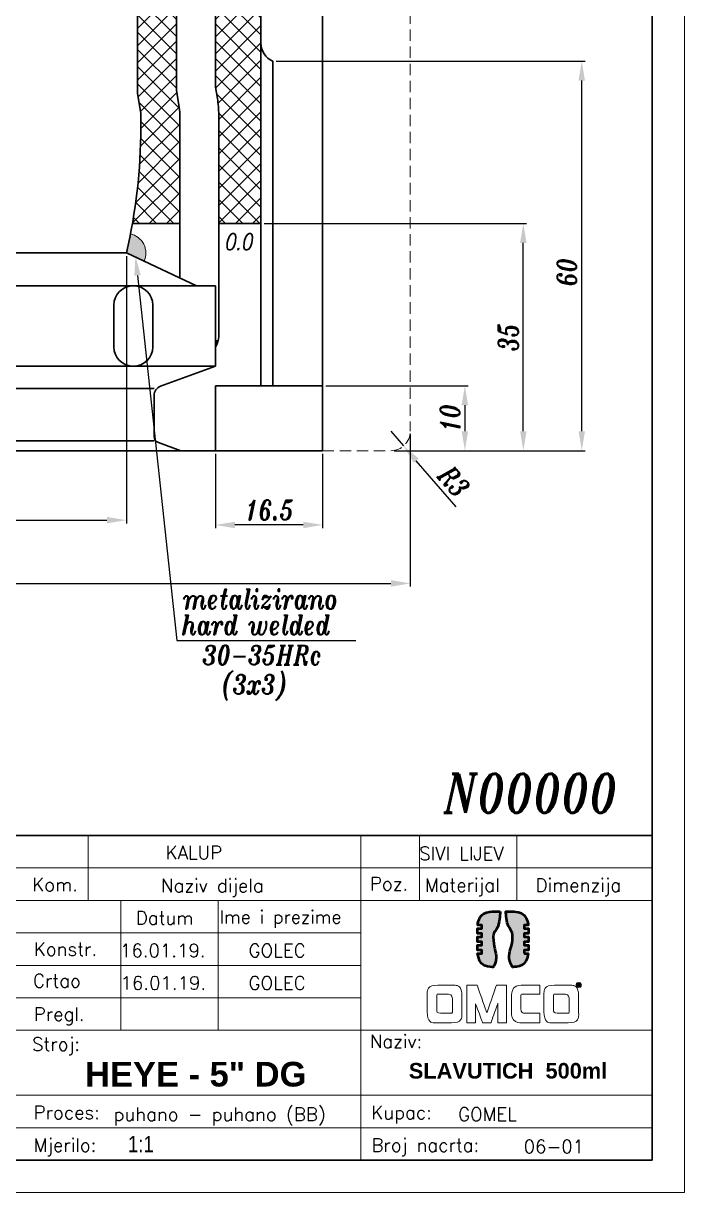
# Model space of a CAD drawing. Extents: x -409 to 838, y -94 to 534.
# Drawn here: x 329.7 to 431.5, y -94.1 to 85.9 of the extents above; entities that cross this region are included whole.
import ezdxf
from ezdxf import colors
from ezdxf.entities.mleader import LeaderData, LeaderLine
from ezdxf.math import Vec2, Vec3

# ---------------------------------------------------------------- set-up
doc = ezdxf.new("R2010")
doc.units = 0
doc.header["$LTSCALE"] = 7
doc.header["$MEASUREMENT"] = 0
doc.linetypes.add('HIDDEN', pattern=[0.375, 0.25, -0.125])
doc.layers.get('0').update_dxf_attribs({"linetype": 'CONTINUOUS', "lineweight": 15})
for name, color, linetype, lineweight in [('2', 2, 'HIDDEN', 15), ('3', 3, 'CONTINUOUS', 30), ('4', 5, 'CONTINUOUS', 50), ('8', 252, 'CONTINUOUS', 15), ('ENGLISH', 252, 'CONTINUOUS', 18)]:
    doc.layers.add(name, color=color, linetype=linetype, lineweight=lineweight)
doc.styles.add('ITALICT', font='ITALICT.shx', dxfattribs={"width": 0.8, "height": 3})
doc.styles.add('ROMANS', font='romans.shx')
doc.styles.get("Standard").update_dxf_attribs({"font": 'isocp.shx', "height": 3})
doc.styles.add('style2', font='')
doc.styles.get('style2').set_extended_font_data('Swis721 Cn BT')
doc.dimstyles.get("Standard").update_dxf_attribs({"dimtxt": 3, "dimasz": 3, "dimexe": 0.5, "dimexo": 0.5, "dimgap": 0.8, "dimtad": 1, "dimdsep": 46, "dimtxsty": 'ITALICT', "dimcen": 0.09, "dimazin": 2, "dimtfac": 1, "dimtmove": 0, "dimatfit": 3, "dimfxl": 1, "dimtolj": 1, "dimtzin": 0, "dimarcsym": 0})
doc.dimstyles.new('Standard$0', dxfattribs={"dimtxt": 3, "dimasz": 3, "dimexe": 0.5, "dimexo": 0.5, "dimgap": 0.8, "dimtad": 1, "dimdsep": 46, "dimtxsty": 'ITALICT', "dimcen": 0.09, "dimazin": 2, "dimtfac": 1, "dimtmove": 0, "dimatfit": 3, "dimfxl": 1, "dimtolj": 1, "dimtzin": 0, "dimarcsym": 0})

# ---------------------------------------------------------------- blocks, each defined once
blk = doc.blocks.new('*D41')
at = {"color": 0, "lineweight": -2}
for p, q in [((368.58, 80.12), (416.16, 80.12)), ((415.66, 23.12), (415.66, 77.12)), ((386.76, 20.12), (416.16, 20.12))]:
    blk.add_line(p, q, dxfattribs=at)
at = {"color": 0}
for points in [[(416.16, 77.12), (415.16, 77.12), (415.66, 80.12)], [(415.16, 23.12), (416.16, 23.12), (415.66, 20.12)]]:
    blk.add_solid(points, dxfattribs=at)
at = {"color": 0, "insert": (413.36, 47.62), "char_height": 3, "attachment_point": 5, "rotation": 90, "style": 'ITALICT'}
blk.add_mtext('\\A1;60', dxfattribs=at)
blk = doc.blocks.new('*D56')
at = {"color": 0, "lineweight": -2}
for p, q in [((237.26, 22.62), (237.26, -0.82)), ((389.26, 22.62), (389.26, -0.82)), ((240.26, -0.32), (386.26, -0.32))]:
    blk.add_line(p, q, dxfattribs=at)
at = {"color": 0}
for points in [[(240.26, 0.18), (240.26, -0.82), (237.26, -0.32)], [(386.26, -0.82), (386.26, 0.18), (389.26, -0.32)]]:
    blk.add_solid(points, dxfattribs=at)
at = {"color": 0, "insert": (313.26, 1.98), "char_height": 3, "attachment_point": 5, "style": 'ITALICT'}
blk.add_mtext('\\A1;%%c152', dxfattribs=at)
blk = doc.blocks.new('*D82')
at = {"color": 0, "lineweight": -2}
for p, q in [((366.76, 55.12), (407.16, 55.12)), ((406.66, 23.12), (406.66, 52.12)), ((386.76, 20.12), (407.16, 20.12))]:
    blk.add_line(p, q, dxfattribs=at)
at = {"color": 0}
for points in [[(407.16, 52.12), (406.16, 52.12), (406.66, 55.12)], [(406.16, 23.12), (407.16, 23.12), (406.66, 20.12)]]:
    blk.add_solid(points, dxfattribs=at)
at = {"color": 0, "insert": (404.36, 37.62), "char_height": 3, "attachment_point": 5, "rotation": 90, "style": 'ITALICT'}
blk.add_mtext('\\A1;35', dxfattribs=at)
blk = doc.blocks.new('*D83')
at = {"color": 0, "lineweight": -2}
for p, q in [((386.26, 23.12), (388.22, 20.85)), ((396.32, 11.46), (390.18, 18.58))]:
    blk.add_line(p, q, dxfattribs=at)
at = {"color": 0}
blk.add_solid([(390.56, 18.9), (389.8, 18.25), (388.22, 20.85)], dxfattribs=at)
at = {"color": 0, "insert": (395.97, 15.39), "char_height": 3, "attachment_point": 5, "rotation": 310.8206, "style": 'ITALICT'}
blk.add_mtext('\\A1;R3', dxfattribs=at)
blk = doc.blocks.new('*D84')
at = {"color": 0, "lineweight": -2}
for p, q in [((359.26, 19.62), (359.26, 8.18)), ((375.76, 19.62), (375.76, 8.18)), ((372.76, 8.68), (362.26, 8.68))]:
    blk.add_line(p, q, dxfattribs=at)
at = {"color": 0}
for points in [[(362.26, 9.18), (362.26, 8.18), (359.26, 8.68)], [(372.76, 8.18), (372.76, 9.18), (375.76, 8.68)]]:
    blk.add_solid(points, dxfattribs=at)
at = {"color": 0, "insert": (367.51, 10.98), "char_height": 3, "attachment_point": 5, "style": 'ITALICT'}
blk.add_mtext('\\A1;16.5', dxfattribs=at)
blk = doc.blocks.new('*D85')
at = {"color": 0, "lineweight": -2}
for p, q in [((376.26, 30.12), (398.16, 30.12)), ((397.66, 27.12), (397.66, 23.12)), ((386.76, 20.12), (398.16, 20.12))]:
    blk.add_line(p, q, dxfattribs=at)
at = {"color": 0}
for points in [[(398.16, 27.12), (397.16, 27.12), (397.66, 30.12)], [(397.16, 23.12), (398.16, 23.12), (397.66, 20.12)]]:
    blk.add_solid(points, dxfattribs=at)
at = {"color": 0, "insert": (395.36, 25.12), "char_height": 3, "attachment_point": 5, "rotation": 90, "style": 'ITALICT'}
blk.add_mtext('\\A1;10', dxfattribs=at)
blk = doc.blocks.new('*D286')
at = {"color": 0, "lineweight": -2}
for p, q in [((280.98, 50.07), (280.98, 8.92)), ((345.54, 50.07), (345.54, 8.92)), ((283.98, 9.42), (342.54, 9.42))]:
    blk.add_line(p, q, dxfattribs=at)
at = {"color": 0}
for points in [[(283.98, 9.92), (283.98, 8.92), (280.98, 9.42)], [(342.54, 8.92), (342.54, 9.92), (345.54, 9.42)]]:
    blk.add_solid(points, dxfattribs=at)
at = {"color": 0, "insert": (313.26, 12.71), "char_height": 3, "attachment_point": 5, "style": 'ITALICT'}
blk.add_mtext('\\A1;%%C64.56{}{\\H0.71x;\\C3;\\S+0.05^  0;}{{}}', dxfattribs=at)

msp = doc.modelspace()

# ---------------------------------------------------------------- hatches: boundary and pattern name
h = msp.add_hatch(color=256)
h.paths.add_polyline_path([(280.3466, 53.5015, 0.48173943), (278.2572, 49.3004), (280.9761, 50.5683, -0.00882379)])
h.paths.add_polyline_path([(345.5361, 50.5683), (348.255, 49.3004, 0.48173943), (346.1656, 53.5015, -0.00882379)])
h.paths.add_polyline_path([(300.4061, 277.4683), (300.4061, 278.6683, 0.41421356), (299.6061, 279.4683), (297.4061, 279.4683, 0.39912318), (300.2508, 276.4723)])
h.paths.add_polyline_path([(329.1061, 279.4683), (326.9061, 279.4683, 0.41421356), (326.1061, 278.6683), (326.1061, 277.4683), (326.2614, 276.4723, 0.39912318)])
at = {"layer": '4'}
h = msp.add_hatch(color=142, dxfattribs=at)
edge = h.paths.add_edge_path()
edge.add_spline(control_points=[(399.6271, -57.3266), (399.6271, -57.3266), (399.6271, -57.3266), (399.6271, -57.3266), (399.6271, -57.3266), (399.8498, -59.2961), (401.5897, -59.3975), (401.8468, -59.3975), (401.8468, -59.3975), (401.8468, -59.3975), (402.0398, -59.3975), (402.0398, -59.3975), (402.0398, -59.3975), (402.9534, -58.0838), (402.0332, -56.1691), (402.0332, -54.8003), (402.0332, -54.8003), (402.0332, -53.7254), (402.9796, -53.4377), (403.0833, -50.8583), (403.0833, -50.8583), (401.9914, -50.8583), (401.9914, -50.8583), (401.9914, -50.8583), (400.1482, -50.8583), (399.728, -52.28), (399.632, -52.9292)], knot_values=[0.8095238, 0.8095238, 0.8095238, 0.8095238, 0.80952381, 0.80952381, 0.80952381, 0.80952381, 0.85714286, 0.85714286, 0.85714286, 0.85714286, 0.9047619, 0.9047619, 0.9047619, 0.9047619, 0.95238095, 0.95238095, 0.95238095, 0.95238095, 1, 1, 1, 1.04761905, 1.04761905, 1.04761905, 1.04761905, 1.0952381, 1.0952381, 1.0952381, 1.0952381], degree=3, periodic=0)
edge.add_spline(control_points=[(399.632, -52.9292), (399.632, -52.9292), (400.257, -52.9292), (400.257, -52.9292)], knot_values=[0.0952381, 0.0952381, 0.0952381, 0.0952381, 0.14285714, 0.14285714, 0.14285714, 0.14285714], degree=3, periodic=0)
edge.add_spline(control_points=[(400.257, -52.9292), (400.257, -52.9292), (400.257, -52.9292), (400.257, -52.9292), (400.257, -52.9292), (400.257, -52.9292), (400.257, -53.4522), (400.257, -53.4522)], knot_values=[0.14285714, 0.14285714, 0.14285714, 0.14285714, 0.14285714, 0.14285714, 0.14285714, 0.14285714, 0.19047619, 0.19047619, 0.19047619, 0.19047619], degree=3, periodic=0)
edge.add_spline(control_points=[(400.257, -53.4522), (400.257, -53.4522), (400.257, -53.4522), (400.257, -53.4522), (400.257, -53.4522), (400.257, -53.4522), (399.6033, -53.4522), (399.6033, -53.4522)], knot_values=[0.19047619, 0.19047619, 0.19047619, 0.19047619, 0.19047619, 0.19047619, 0.19047619, 0.19047619, 0.23809523, 0.23809523, 0.23809523, 0.23809523], degree=3, periodic=0)
edge.add_spline(control_points=[(399.6033, -53.4522), (399.6033, -53.4522), (399.6033, -53.4522), (399.6033, -53.4522), (399.6033, -53.4522), (399.6033, -53.4522), (399.6033, -54.2207), (399.6033, -54.2207)], knot_values=[0.23809523, 0.23809523, 0.23809523, 0.23809523, 0.23809524, 0.23809524, 0.23809524, 0.23809524, 0.28571428, 0.28571428, 0.28571428, 0.28571428], degree=3, periodic=0)
edge.add_spline(control_points=[(399.6033, -54.2207), (399.6033, -54.2207), (399.6033, -54.2207), (399.6033, -54.2207), (399.6033, -54.2207), (399.6033, -54.2207), (400.257, -54.2207), (400.257, -54.2207)], knot_values=[0.28571428, 0.28571428, 0.28571428, 0.28571428, 0.28571429, 0.28571429, 0.28571429, 0.28571429, 0.33333333, 0.33333333, 0.33333333, 0.33333333], degree=3, periodic=0)
edge.add_spline(control_points=[(400.257, -54.2207), (400.257, -54.2207), (400.257, -54.2207), (400.257, -54.2207), (400.257, -54.2207), (400.257, -54.2207), (400.257, -54.7436), (400.257, -54.7436)], knot_values=[0.33333333, 0.33333333, 0.33333333, 0.33333333, 0.33333333, 0.33333333, 0.33333333, 0.33333333, 0.38095238, 0.38095238, 0.38095238, 0.38095238], degree=3, periodic=0)
edge.add_spline(control_points=[(400.257, -54.7436), (400.257, -54.7436), (400.257, -54.7436), (400.257, -54.7436), (400.257, -54.7436), (400.257, -54.7436), (399.6033, -54.7436), (399.6033, -54.7436)], knot_values=[0.38095238, 0.38095238, 0.38095238, 0.38095238, 0.38095238, 0.38095238, 0.38095238, 0.38095238, 0.42857143, 0.42857143, 0.42857143, 0.42857143], degree=3, periodic=0)
edge.add_spline(control_points=[(399.6033, -54.7436), (399.6033, -54.7436), (399.6033, -54.7436), (399.6033, -54.7436), (399.6033, -54.7436), (399.6033, -54.7436), (399.6033, -55.5121), (399.6033, -55.5121)], knot_values=[0.42857143, 0.42857143, 0.42857143, 0.42857143, 0.42857143, 0.42857143, 0.42857143, 0.42857143, 0.47619047, 0.47619047, 0.47619047, 0.47619047], degree=3, periodic=0)
edge.add_spline(control_points=[(399.6033, -55.5121), (399.6033, -55.5121), (399.6033, -55.5121), (399.6033, -55.5121), (399.6033, -55.5121), (399.6033, -55.5121), (400.257, -55.5121), (400.257, -55.5121)], knot_values=[0.47619047, 0.47619047, 0.47619047, 0.47619047, 0.47619048, 0.47619048, 0.47619048, 0.47619048, 0.52380952, 0.52380952, 0.52380952, 0.52380952], degree=3, periodic=0)
edge.add_spline(control_points=[(400.257, -55.5121), (400.257, -55.5121), (400.257, -55.5121), (400.257, -55.5121), (400.257, -55.5121), (400.257, -55.5121), (400.257, -56.0351), (400.257, -56.0351)], knot_values=[0.52380952, 0.52380952, 0.52380952, 0.52380952, 0.53333333, 0.54285714, 0.55238095, 0.56190476, 0.57142857, 0.57142857, 0.57142857, 0.57142857], degree=3, periodic=0)
edge.add_spline(control_points=[(400.257, -56.0351), (400.257, -56.0351), (400.257, -56.0351), (400.257, -56.0351), (400.257, -56.0351), (400.257, -56.0351), (399.6033, -56.0351), (399.6033, -56.0351)], knot_values=[0.57142857, 0.57142857, 0.57142857, 0.57142857, 0.57142857, 0.57142857, 0.57142857, 0.57142857, 0.61904761, 0.61904761, 0.61904761, 0.61904761], degree=3, periodic=0)
edge.add_spline(control_points=[(399.6033, -56.0351), (399.6033, -56.0351), (399.6033, -56.0351), (399.6033, -56.0351), (399.6033, -56.0351), (399.6033, -56.0351), (399.6033, -56.8036), (399.6033, -56.8036)], knot_values=[0.61904761, 0.61904761, 0.61904761, 0.61904761, 0.61904762, 0.61904762, 0.61904762, 0.61904762, 0.66666666, 0.66666666, 0.66666666, 0.66666666], degree=3, periodic=0)
edge.add_spline(control_points=[(399.6033, -56.8036), (399.6033, -56.8036), (399.6033, -56.8036), (399.6033, -56.8036), (399.6033, -56.8036), (399.6033, -56.8036), (400.257, -56.8036), (400.257, -56.8036)], knot_values=[0.66666666, 0.66666666, 0.66666666, 0.66666666, 0.66666667, 0.66666667, 0.66666667, 0.66666667, 0.71428571, 0.71428571, 0.71428571, 0.71428571], degree=3, periodic=0)
edge.add_spline(control_points=[(400.257, -56.8036), (400.257, -56.8036), (400.257, -56.8036), (400.257, -56.8036), (400.257, -56.8036), (400.257, -56.8036), (400.257, -57.3266), (400.257, -57.3266)], knot_values=[0.71428571, 0.71428571, 0.71428571, 0.71428571, 0.71428571, 0.71428571, 0.71428571, 0.71428571, 0.76190476, 0.76190476, 0.76190476, 0.76190476], degree=3, periodic=0)
edge.add_spline(control_points=[(400.257, -57.3266), (400.257, -57.3266), (400.257, -57.3266), (400.257, -57.3266), (400.257, -57.3266), (400.257, -57.3266), (399.6271, -57.3266), (399.6271, -57.3266)], knot_values=[0.76190476, 0.76190476, 0.76190476, 0.76190476, 0.76190476, 0.76190476, 0.76190476, 0.76190476, 0.8095238, 0.8095238, 0.8095238, 0.8095238], degree=3, periodic=0)
h = msp.add_hatch(color=253, dxfattribs=at)
edge = h.paths.add_edge_path()
edge.add_spline(control_points=[(406.7946, -55.5121), (406.7946, -55.5121), (406.7946, -55.5121), (406.7946, -55.5121), (406.7946, -55.5121), (406.7946, -55.5121), (407.4483, -55.5121), (407.4483, -55.5121)], knot_values=[0.23809524, 0.23809524, 0.23809524, 0.23809524, 0.23809524, 0.23809524, 0.23809524, 0.23809524, 0.28571428, 0.28571428, 0.28571428, 0.28571428], degree=3, periodic=0)
edge.add_spline(control_points=[(407.4483, -55.5121), (407.4483, -55.5121), (407.4483, -55.5121), (407.4483, -55.5121), (407.4483, -55.5121), (407.4483, -55.5121), (407.4483, -54.7436), (407.4483, -54.7436)], knot_values=[0.28571428, 0.28571428, 0.28571428, 0.28571428, 0.28571429, 0.28571429, 0.28571429, 0.28571429, 0.33333333, 0.33333333, 0.33333333, 0.33333333], degree=3, periodic=0)
edge.add_spline(control_points=[(407.4483, -54.7436), (407.4483, -54.7436), (407.4483, -54.7436), (407.4483, -54.7436), (407.4483, -54.7436), (407.4483, -54.7436), (406.7946, -54.7436), (406.7946, -54.7436)], knot_values=[0.33333333, 0.33333333, 0.33333333, 0.33333333, 0.33333333, 0.33333333, 0.33333333, 0.33333333, 0.38095237, 0.38095237, 0.38095237, 0.38095237], degree=3, periodic=0)
edge.add_spline(control_points=[(406.7946, -54.7436), (406.7946, -54.7436), (406.7946, -54.7436), (406.7946, -54.7436), (406.7946, -54.7436), (406.7946, -54.7436), (406.7946, -54.2207), (406.7946, -54.2207)], knot_values=[0.38095237, 0.38095237, 0.38095237, 0.38095237, 0.38095238, 0.38095238, 0.38095238, 0.38095238, 0.42857143, 0.42857143, 0.42857143, 0.42857143], degree=3, periodic=0)
edge.add_spline(control_points=[(406.7946, -54.2207), (406.7946, -54.2207), (406.7946, -54.2207), (406.7946, -54.2207), (406.7946, -54.2207), (406.7946, -54.2207), (407.4483, -54.2207), (407.4483, -54.2207)], knot_values=[0.42857143, 0.42857143, 0.42857143, 0.42857143, 0.42857143, 0.42857143, 0.42857143, 0.42857143, 0.47619047, 0.47619047, 0.47619047, 0.47619047], degree=3, periodic=0)
edge.add_spline(control_points=[(407.4483, -54.2207), (407.4483, -54.2207), (407.4483, -54.2207), (407.4483, -54.2207), (407.4483, -54.2207), (407.4483, -54.2207), (407.4483, -53.4522), (407.4483, -53.4522)], knot_values=[0.47619047, 0.47619047, 0.47619047, 0.47619047, 0.47619048, 0.47619048, 0.47619048, 0.47619048, 0.52380952, 0.52380952, 0.52380952, 0.52380952], degree=3, periodic=0)
edge.add_spline(control_points=[(407.4483, -53.4522), (407.4483, -53.4522), (407.4483, -53.4522), (407.4483, -53.4522), (407.4483, -53.4522), (407.4483, -53.4522), (406.7946, -53.4522), (406.7946, -53.4522)], knot_values=[0.52380952, 0.52380952, 0.52380952, 0.52380952, 0.52380952, 0.52380952, 0.52380952, 0.52380952, 0.57142857, 0.57142857, 0.57142857, 0.57142857], degree=3, periodic=0)
edge.add_spline(control_points=[(406.7946, -53.4522), (406.7946, -53.4522), (406.7946, -53.4522), (406.7946, -53.4522), (406.7946, -53.4522), (406.7946, -53.4522), (406.7946, -52.9292), (406.7946, -52.9292)], knot_values=[0.57142857, 0.57142857, 0.57142857, 0.57142857, 0.57142857, 0.57142857, 0.57142857, 0.57142857, 0.61904761, 0.61904761, 0.61904761, 0.61904761], degree=3, periodic=0)
edge.add_spline(control_points=[(406.7946, -52.9292), (406.7946, -52.9292), (406.7946, -52.9292), (406.7946, -52.9292), (406.7946, -52.9292), (406.7946, -52.9292), (407.4226, -52.9292), (407.4226, -52.9292)], knot_values=[0.61904761, 0.61904761, 0.61904761, 0.61904761, 0.61904762, 0.61904762, 0.61904762, 0.61904762, 0.66666666, 0.66666666, 0.66666666, 0.66666666], degree=3, periodic=0)
edge.add_spline(control_points=[(407.4226, -52.9292), (407.4226, -52.9292), (407.4226, -52.9292), (407.4226, -52.9292), (407.4226, -52.9292), (407.1927, -50.9726), (405.4614, -50.8583), (405.2048, -50.8583), (405.2048, -50.8583), (405.2048, -50.8583), (403.968, -50.8583), (403.968, -50.8583)], knot_values=[0.66666666, 0.66666666, 0.66666666, 0.66666666, 0.66666667, 0.66666667, 0.66666667, 0.66666667, 0.71428571, 0.71428571, 0.71428571, 0.71428571, 0.76190476, 0.76190476, 0.76190476, 0.76190476], degree=3, periodic=0)
edge.add_spline(control_points=[(403.968, -50.8583), (403.968, -50.8583), (403.968, -50.8583), (403.968, -50.8583), (403.968, -50.8583), (404.0718, -53.4377), (405.0187, -53.7254), (405.0187, -54.8003), (405.0187, -54.8003), (405.0187, -56.1691), (404.0982, -58.0838), (405.0118, -59.3975), (405.0118, -59.3975), (405.0118, -59.3975), (405.0745, -59.3975), (405.0745, -59.3975), (405.0745, -59.3975), (406.9177, -59.3975), (407.3294, -57.9758), (407.4214, -57.3266)], knot_values=[0.76190476, 0.76190476, 0.76190476, 0.76190476, 0.76190476, 0.76190476, 0.76190476, 0.76190476, 0.80952381, 0.80952381, 0.80952381, 0.80952381, 0.85714286, 0.85714286, 0.85714286, 0.85714286, 0.9047619, 0.9047619, 0.9047619, 0.9047619, 0.95238095, 0.95238095, 0.95238095, 0.95238095], degree=3, periodic=0)
edge.add_spline(control_points=[(407.4214, -57.3266), (407.4214, -57.3266), (406.7946, -57.3266), (406.7946, -57.3266), (406.7946, -57.3266), (406.7946, -56.8036), (406.7946, -56.8036)], knot_values=[0.95238095, 0.95238095, 0.95238095, 0.95238095, 1, 1, 1, 1.04761905, 1.04761905, 1.04761905, 1.04761905], degree=3, periodic=0)
edge.add_spline(control_points=[(406.7946, -56.8036), (406.7946, -56.8036), (406.7946, -56.8036), (406.7946, -56.8036), (406.7946, -56.8036), (406.7946, -56.8036), (407.4483, -56.8036), (407.4483, -56.8036)], knot_values=[0.04761905, 0.04761905, 0.04761905, 0.04761905, 0.04761905, 0.04761905, 0.04761905, 0.04761905, 0.09523809, 0.09523809, 0.09523809, 0.09523809], degree=3, periodic=0)
edge.add_spline(control_points=[(407.4483, -56.8036), (407.4483, -56.8036), (407.4483, -56.8036), (407.4483, -56.8036), (407.4483, -56.8036), (407.4483, -56.8036), (407.4483, -56.0351), (407.4483, -56.0351)], knot_values=[0.09523809, 0.09523809, 0.09523809, 0.09523809, 0.0952381, 0.0952381, 0.0952381, 0.0952381, 0.14285714, 0.14285714, 0.14285714, 0.14285714], degree=3, periodic=0)
edge.add_spline(control_points=[(407.4483, -56.0351), (407.4483, -56.0351), (407.4483, -56.0351), (407.4483, -56.0351), (407.4483, -56.0351), (407.4483, -56.0351), (406.7946, -56.0351), (406.7946, -56.0351)], knot_values=[0.14285714, 0.14285714, 0.14285714, 0.14285714, 0.14285714, 0.14285714, 0.14285714, 0.14285714, 0.19047619, 0.19047619, 0.19047619, 0.19047619], degree=3, periodic=0)
edge.add_spline(control_points=[(406.7946, -56.0351), (406.7946, -56.0351), (406.7946, -56.0351), (406.7946, -56.0351), (406.7946, -56.0351), (406.7946, -56.0351), (406.7946, -55.5121), (406.7946, -55.5121)], knot_values=[0.19047619, 0.19047619, 0.19047619, 0.19047619, 0.19047619, 0.19047619, 0.19047619, 0.19047619, 0.23809524, 0.23809524, 0.23809524, 0.23809524], degree=3, periodic=0)
at = {"layer": '8'}
h = msp.add_hatch(dxfattribs=at)
h.set_pattern_fill('ANSI37', color=256, scale=15, angle=180, style=0)
h.set_pattern_definition([(225, (-1198.9368, 3e-29), (1.3258252, -1.3258252), []), (315, (-1198.9368, 3e-29), (1.3258252, 1.3258252), [])])
h.paths.add_polyline_path([(353.7561, 55.1183), (353.7561, 71.8683, 0.04125533), (353.6339, 73.3459), (353.2561, 75.6162), (353.2561, 183.9203), (353.6339, 186.1906, 0.04125533), (353.7561, 187.6683), (353.7561, 191.6683, 0.21194204), (340.984, 220.4458, -0.2345252), (337.9901, 228.0589), (338.0304, 228.5262, 0.06025769), (337.5276, 243.1672), (335.7653, 254.4683), (329.6928, 254.4683), (331.5993, 242.2427, -0.06025769), (332.0526, 229.0418), (332.0123, 228.5745, 0.2345252), (336.9587, 215.9964, -0.21194204), (347.7561, 191.6683), (347.7561, 187.6683, -0.04125533), (347.7154, 187.1757), (347.2968, 184.6608, 0.04125533), (347.2561, 184.1683), (347.2561, 119.2208), (347.2561, 75.3683, 0.04125533), (347.2968, 74.8757), (347.7154, 72.3608, -0.04125533), (347.7561, 71.8683), (347.7561, 69.8683, -0.04362858), (346.4666, 55.1183)])
h.paths.add_polyline_path([(366.2561, 216.7101), (366.2561, 254.4683), (341.8378, 254.4683), (343.456, 244.0917, -0.06025769), (344.0082, 228.0106), (343.9679, 227.5432, 0.2345252), (345.0093, 224.8952, -0.21194204), (359.7561, 191.6683), (359.7561, 187.6683, -0.04125533), (359.5525, 185.2055), (359.2561, 183.4244), (359.2561, 76.1121), (359.5525, 74.331, -0.04125533), (359.7561, 71.8683), (359.7561, 55.1183), (366.2561, 55.1183), (366.2561, 82.8764), (366.2561, 104.1273)])
h.paths.add_polyline_path([(347.7072, 157.8666), (347.7072, 165.2083), (350.3322, 165.2083), (350.3322, 157.8666)], flags=24)
h.paths.add_polyline_path([(360.4453, 157.8666), (360.4453, 165.2083), (363.0703, 165.2083), (363.0703, 157.8666)], flags=24)
h.paths.add_polyline_path([(348.6034, 147.9071), (348.6034, 158.0143), (352.3534, 158.0143), (352.3534, 147.9071)], flags=24)
h.paths.add_polyline_path([(361.0799, 147.5311), (361.0799, 157.6382), (364.8299, 157.6382), (364.8299, 147.5311)], flags=24)

# ---------------------------------------------------------------- linework, layer by layer
for p, q in [((431.4997, 506.465), (431.4997, -94.1371)), ((339.6579, -39.1371), (339.6579, -49.1371)), ((381.6579, -39.1371), (381.6579, -89.1371)), ((390.6579, -39.1371), (390.6579, -49.1371)), ((405.6579, -39.1371), (405.6579, -49.1371)), ((212.8161, -44.1371), (426.4997, -44.1371)), ((426.4997, -49.1371), (212.8161, -49.1371)), ((344.6579, -49.1371), (344.6579, -69.1371)), ((359.6579, -49.1371), (359.6579, -69.1371)), ((212.8161, -54.1371), (381.6579, -54.1371)), ((212.8161, -59.1371), (381.6579, -59.1371)), ((212.8161, -64.1371), (381.6579, -64.1371)), ((212.8161, -69.1371), (426.4997, -69.1371)), ((212.8161, -79.1371), (426.4997, -79.1371)), ((212.8161, -84.1371), (426.4997, -84.1371)), ((11.4997, -94.1371), (431.4997, -94.1371))]:
    msp.add_line(p, q)
msp.add_arc((345.5361, 50.5683), 3, 334.99998, 77.887782)
for points, knots in [([(395.5926, -67.9977), (395.5926, -67.9977), (393.395, -67.9977), (393.395, -67.9977), (393.395, -67.9977), (393.2078, -67.9977), (391.8675, -67.9191), (391.8675, -66.2929), (391.8675, -66.2929), (391.8675, -66.2929), (391.8675, -63.8095), (391.8675, -63.8095), (391.8675, -63.8095), (391.8675, -63.8095), (391.8675, -62.1834), (393.4934, -62.1834), (393.4934, -62.1834), (393.4934, -62.1834), (395.6813, -62.1834), (395.6813, -62.1834), (395.6813, -62.1834), (395.8685, -62.1834), (397.2088, -62.2722), (397.2088, -63.8982), (397.2088, -63.8982), (397.2088, -63.8982), (397.2088, -66.3717), (397.2088, -66.3717), (397.2088, -66.3717), (397.2088, -66.3717), (397.2187, -67.9977), (395.5926, -67.9977)], [0, 0, 0, 0, 0.125, 0.125, 0.125, 0.1875, 0.25, 0.25, 0.25, 0.3125, 0.375, 0.375, 0.375, 0.4375, 0.5, 0.5, 0.5, 0.5625, 0.625, 0.625, 0.625, 0.6875, 0.75, 0.75, 0.75, 0.8125, 0.875, 0.875, 0.875, 0.9375, 1, 1, 1, 1]), ([(402.7472, -67.9977), (402.7472, -67.9977), (402.7472, -64.9526), (402.7472, -64.9526), (402.7472, -64.9526), (402.7472, -64.9526), (401.6829, -67.9977), (401.6829, -67.9977), (401.6829, -67.9977), (401.6829, -67.9977), (400.4017, -67.9977), (400.4017, -67.9977), (400.4017, -67.9977), (400.4017, -67.9977), (399.3178, -65.0904), (399.3178, -65.0904), (399.3178, -65.0904), (399.3178, -65.0904), (399.3178, -67.9977), (399.3178, -67.9977), (399.3178, -67.9977), (399.3178, -67.9977), (397.9478, -67.9977), (397.9478, -67.9977), (397.9478, -67.9977), (397.9478, -67.9977), (397.9478, -62.1834), (397.9478, -62.1834), (397.9478, -62.1834), (397.9478, -62.1834), (399.5344, -62.1834), (399.5344, -62.1834), (399.5344, -62.1834), (399.5344, -62.1834), (401.0619, -66.4704), (401.0619, -66.4704), (401.0619, -66.4704), (401.0619, -66.4704), (402.5205, -62.1834), (402.5205, -62.1834), (402.5205, -62.1834), (402.5205, -62.1834), (404.0778, -62.1834), (404.0778, -62.1834), (404.0778, -62.1834), (404.0778, -62.1834), (404.0778, -67.9977), (404.0778, -67.9977), (404.0778, -67.9977), (404.0778, -67.9977), (402.7472, -67.9977), (402.7472, -67.9977)], [0, 0, 0, 0, 0.07692308, 0.07692308, 0.07692308, 0.11538462, 0.15384615, 0.15384615, 0.15384615, 0.19230769, 0.23076923, 0.23076923, 0.23076923, 0.26923077, 0.30769231, 0.30769231, 0.30769231, 0.34615385, 0.38461538, 0.38461538, 0.38461538, 0.42307692, 0.46153846, 0.46153846, 0.46153846, 0.5, 0.53846154, 0.53846154, 0.53846154, 0.57692308, 0.61538462, 0.61538462, 0.61538462, 0.65384615, 0.69230769, 0.69230769, 0.69230769, 0.73076923, 0.76923077, 0.76923077, 0.76923077, 0.80769231, 0.84615385, 0.84615385, 0.84615385, 0.88461538, 0.92307692, 0.92307692, 0.92307692, 0.96153846, 1, 1, 1, 1]), ([(409.2024, -66.5197), (409.2024, -66.5197), (406.8665, -66.5197), (406.8665, -66.5197), (406.8665, -66.5197), (406.2948, -66.5197), (406.2948, -65.8592), (406.2948, -65.8592), (406.2948, -65.8592), (406.2948, -65.8592), (406.2948, -63.7602), (406.2948, -63.7602), (406.2948, -63.7602), (406.2948, -63.573), (406.4822, -63.5632), (406.4822, -63.5632), (406.4822, -63.5632), (406.4822, -63.5632), (409.2024, -63.5632), (409.2024, -63.5632), (409.2024, -63.5632), (409.2024, -63.5632), (409.2024, -62.1834), (409.2024, -62.1834), (409.2024, -62.1834), (409.2024, -62.1834), (406.4429, -62.1834), (406.4429, -62.1834), (406.4429, -62.1834), (404.8168, -62.1834), (404.8168, -63.8095), (404.8168, -63.8095), (404.8168, -63.8095), (404.8168, -63.8095), (404.8168, -66.2929), (404.8168, -66.2929), (404.8168, -66.2929), (404.8168, -67.9191), (406.157, -67.9977), (406.3442, -67.9977), (406.3442, -67.9977), (406.3442, -67.9977), (409.2024, -67.9977), (409.2024, -67.9977), (409.2024, -67.9977), (409.2024, -67.9977), (409.2024, -66.5197), (409.2024, -66.5197)], [0, 0, 0, 0, 0.08333333, 0.08333333, 0.08333333, 0.125, 0.16666667, 0.16666667, 0.16666667, 0.20833333, 0.25, 0.25, 0.25, 0.29166667, 0.33333333, 0.33333333, 0.33333333, 0.375, 0.41666667, 0.41666667, 0.41666667, 0.45833333, 0.5, 0.5, 0.5, 0.54166667, 0.58333333, 0.58333333, 0.58333333, 0.625, 0.66666667, 0.66666667, 0.66666667, 0.70833333, 0.75, 0.75, 0.75, 0.79166667, 0.83333333, 0.83333333, 0.83333333, 0.875, 0.91666667, 0.91666667, 0.91666667, 0.95833333, 1, 1, 1, 1]), ([(413.5678, -67.9977), (413.5678, -67.9977), (411.3702, -67.9977), (411.3702, -67.9977), (411.3702, -67.9977), (411.183, -67.9977), (409.8429, -67.9191), (409.8429, -66.2929), (409.8429, -66.2929), (409.8429, -66.2929), (409.843, -63.8095), (409.843, -63.8095), (409.843, -63.8095), (409.843, -63.8095), (409.8429, -62.1834), (411.4688, -62.1834), (411.4688, -62.1834), (411.4688, -62.1834), (413.6567, -62.1834), (413.6567, -62.1834), (413.6567, -62.1834), (413.8438, -62.1834), (415.1841, -62.2722), (415.1841, -63.8982), (415.1841, -63.8982), (415.1841, -63.8982), (415.1841, -66.3717), (415.1841, -66.3717), (415.1841, -66.3717), (415.1841, -66.3717), (415.1939, -67.9977), (413.5678, -67.9977)], [0, 0, 0, 0, 0.125, 0.125, 0.125, 0.1875, 0.25, 0.25, 0.25, 0.3125, 0.375, 0.375, 0.375, 0.4375, 0.5, 0.5, 0.5, 0.5625, 0.625, 0.625, 0.625, 0.6875, 0.75, 0.75, 0.75, 0.8125, 0.875, 0.875, 0.875, 0.9375, 1, 1, 1, 1]), ([(415.2073, -62.5524), (414.9908, -62.5524), (414.8151, -62.3765), (414.8151, -62.1602), (414.8151, -62.1602), (414.8151, -61.9438), (414.9908, -61.768), (415.2073, -61.768), (415.2073, -61.768), (415.4238, -61.768), (415.5996, -61.9438), (415.5996, -62.1602), (415.5996, -62.1602), (415.5996, -62.3765), (415.4238, -62.5524), (415.2073, -62.5524)], [0, 0, 0, 0, 0.25, 0.25, 0.25, 0.375, 0.5, 0.5, 0.5, 0.625, 0.75, 0.75, 0.75, 0.875, 1, 1, 1, 1]), ([(415.2073, -61.8544), (415.0396, -61.8544), (414.9016, -61.9924), (414.9016, -62.1602), (414.9016, -62.1602), (414.9016, -62.3279), (415.0396, -62.4657), (415.2073, -62.4657), (415.2073, -62.4657), (415.3751, -62.4657), (415.5131, -62.3279), (415.5131, -62.1602), (415.5131, -62.1602), (415.5131, -61.9924), (415.3751, -61.8544), (415.2073, -61.8544)], [0, 0, 0, 0, 0.25, 0.25, 0.25, 0.375, 0.5, 0.5, 0.5, 0.625, 0.75, 0.75, 0.75, 0.875, 1, 1, 1, 1]), ([(415.2965, -62.2277), (415.2965, -62.2277), (415.3778, -62.352), (415.3778, -62.352), (415.3778, -62.352), (415.3778, -62.352), (415.2695, -62.352), (415.2695, -62.352), (415.2695, -62.352), (415.2695, -62.352), (415.202, -62.2413), (415.202, -62.2413), (415.202, -62.2413), (415.202, -62.2413), (415.1585, -62.2413), (415.1585, -62.2413), (415.1585, -62.2413), (415.1585, -62.2413), (415.1585, -62.352), (415.1585, -62.352), (415.1585, -62.352), (415.1585, -62.352), (415.0612, -62.352), (415.0612, -62.352), (415.0612, -62.352), (415.0612, -62.352), (415.0612, -61.9546), (415.0612, -61.9546), (415.0612, -61.9546), (415.0612, -61.9546), (415.2344, -61.9546), (415.2344, -61.9546), (415.2344, -61.9546), (415.2668, -61.9546), (415.3859, -61.9546), (415.3859, -62.0978), (415.3859, -62.0978), (415.3859, -62.1735), (415.34, -62.2113), (415.2965, -62.2277)], [0, 0, 0, 0, 0.1, 0.1, 0.1, 0.15, 0.2, 0.2, 0.2, 0.25, 0.3, 0.3, 0.3, 0.35, 0.4, 0.4, 0.4, 0.45, 0.5, 0.5, 0.5, 0.55, 0.6, 0.6, 0.6, 0.65, 0.7, 0.7, 0.7, 0.75, 0.8, 0.8, 0.8, 0.85, 0.9, 0.9, 0.9, 0.95, 1, 1, 1, 1]), ([(415.21, -62.0383), (415.21, -62.0383), (415.1585, -62.0383), (415.1585, -62.0383), (415.1585, -62.0383), (415.1585, -62.0383), (415.1585, -62.1627), (415.1585, -62.1627), (415.1585, -62.1627), (415.1585, -62.1627), (415.21, -62.1627), (415.21, -62.1627), (415.21, -62.1627), (415.2614, -62.1627), (415.283, -62.1438), (415.283, -62.0978), (415.283, -62.0978), (415.283, -62.0519), (415.2614, -62.0383), (415.21, -62.0383)], [0, 0, 0, 0, 0.2, 0.2, 0.2, 0.3, 0.4, 0.4, 0.4, 0.5, 0.6, 0.6, 0.6, 0.7, 0.8, 0.8, 0.8, 0.9, 1, 1, 1, 1]), ([(395.7305, -64.2332), (395.7305, -64.2332), (395.7305, -63.5632), (395.159, -63.5632), (395.159, -63.5632), (395.159, -63.5632), (393.533, -63.5632), (393.533, -63.5632), (393.533, -63.5632), (393.533, -63.5632), (393.3457, -63.573), (393.3457, -63.7602), (393.3457, -63.7602), (393.3457, -63.7602), (393.3457, -65.8592), (393.3457, -65.8592), (393.3457, -65.8592), (393.3457, -65.8592), (393.3457, -66.5197), (393.9173, -66.5197), (393.9173, -66.5197), (393.9173, -66.5197), (395.5433, -66.5197), (395.5433, -66.5197), (395.5433, -66.5197), (395.5433, -66.5197), (395.7305, -66.5197), (395.7305, -66.3324), (395.7305, -66.3324), (395.7305, -66.3324), (395.7305, -64.2332), (395.7305, -64.2332)], [0, 0, 0, 0, 0.125, 0.125, 0.125, 0.1875, 0.25, 0.25, 0.25, 0.3125, 0.375, 0.375, 0.375, 0.4375, 0.5, 0.5, 0.5, 0.5625, 0.625, 0.625, 0.625, 0.6875, 0.75, 0.75, 0.75, 0.8125, 0.875, 0.875, 0.875, 0.9375, 1, 1, 1, 1]), ([(413.7058, -64.2332), (413.7058, -64.2332), (413.7058, -63.5632), (413.1342, -63.5632), (413.1342, -63.5632), (413.1342, -63.5632), (411.5083, -63.5632), (411.5083, -63.5632), (411.5083, -63.5632), (411.5083, -63.5632), (411.3209, -63.573), (411.3209, -63.7602), (411.3209, -63.7602), (411.3209, -63.7602), (411.3209, -65.8592), (411.3209, -65.8592), (411.3209, -65.8592), (411.3209, -65.8592), (411.3209, -66.5197), (411.8926, -66.5197), (411.8926, -66.5197), (411.8926, -66.5197), (413.5186, -66.5197), (413.5186, -66.5197), (413.5186, -66.5197), (413.5186, -66.5197), (413.7058, -66.5197), (413.7058, -66.3324), (413.7058, -66.3324), (413.7058, -66.3324), (413.7058, -64.2332), (413.7058, -64.2332)], [0, 0, 0, 0, 0.125, 0.125, 0.125, 0.1875, 0.25, 0.25, 0.25, 0.3125, 0.375, 0.375, 0.375, 0.4375, 0.5, 0.5, 0.5, 0.5625, 0.625, 0.625, 0.625, 0.6875, 0.75, 0.75, 0.75, 0.8125, 0.875, 0.875, 0.875, 0.9375, 1, 1, 1, 1])]:
    msp.add_open_spline(points, degree=3, knots=knots)
at = {"layer": '2'}
for p, q in [((389.2561, 184.7183), (389.2561, 23.1183)), ((375.7561, 20.1183), (386.2561, 20.1183))]:
    msp.add_line(p, q, dxfattribs=at)
msp.add_arc((386.2561, 23.1183), 3, 270, 0, dxfattribs=at)
at = {"layer": '3'}
for p, q in [((426.4997, 501.465), (426.4997, -89.1371)), ((366.2561, 279.4683), (366.2561, 30.1183)), ((375.7561, 279.4683), (375.7561, 20.1183)), ((347.2561, 75.3683), (347.2561, 184.1683)), ((353.2561, 75.6162), (353.2561, 183.9203)), ((359.2561, 76.1121), (359.2561, 183.4244)), ((368.0759, 80.1183), (368.0759, 30.1183)), ((359.2561, 76.1121), (359.5525, 74.331)), ((347.2968, 74.8757), (347.7154, 72.3608)), ((353.2561, 75.6162), (353.6339, 73.3459)), ((347.7561, 69.8683), (347.7561, 71.8683)), ((353.7561, 46.7352), (353.7561, 71.8683)), ((359.7561, 37.7261), (359.7561, 71.8683)), ((346.4666, 55.1183), (353.7561, 55.1183)), ((359.7561, 55.1183), (366.2561, 55.1183)), ((313.2561, 50.5683), (345.5361, 50.5683)), ((345.5361, 50.5683), (356.3563, 45.5227)), ((313.2561, 45.5227), (359.2561, 45.5227)), ((359.2561, 45.5227), (359.2561, 33.1178)), ((343.6086, 42.5227), (343.6086, 36.1178)), ((349.6086, 42.5227), (349.6086, 36.1178)), ((359.2561, 33.1178), (313.2561, 33.1178)), ((350.793, 30.0375), (359.2561, 33.1178)), ((313.2561, 29.6783), (349.8061, 29.6783)), ((359.2561, 30.1183), (375.7561, 30.1183)), ((359.2561, 30.1183), (359.2561, 20.1183)), ((349.8061, 28.6279), (349.8061, 22.3185)), ((349.8061, 21.6183), (313.2561, 21.6183)), ((313.2561, 20.1183), (375.7561, 20.1183)), ((350.4641, 21.3788), (353.9273, 20.1183)), ((212.8161, -39.1371), (426.4997, -39.1371)), ((426.4997, -39.1371), (426.4997, -89.1371)), ((31.4997, -89.1371), (426.4997, -89.1371)), ((212.8161, -89.1371), (426.4997, -89.1371))]:
    msp.add_line(p, q, dxfattribs=at)
for centre, radius, start, end in [((369.2561, 82.8764), 3, 180, 246.83487), ((350.2561, 75.3683), 3, 180, 189.449666), ((344.7561, 71.8683), 15, 0, 9.449666), ((344.7561, 71.8683), 3, 0, 9.449666), ((344.7561, 71.8683), 9, 0, 9.449666), ((262.7519, 69.8683), 85.0041, 346.876677, 0), ((346.6086, 42.5227), 3, 0, 180), ((346.6086, 36.1178), 3, 180, 0), ((356.7561, 37.7261), 3, 326.44269, 0), ((356.4561, 37.1412), 3, 338.96053, 0), ((351.3061, 28.6279), 1.5, 110, 180), ((350.8061, 22.3185), 1, 180, 250)]:
    msp.add_arc(centre, radius, start, end, dxfattribs=at)
at = {"layer": '4', "color": 142}
msp.add_open_spline([(403.0833, -50.8583), (403.0833, -50.8583), (401.9914, -50.8583), (401.9914, -50.8583), (401.9914, -50.8583), (400.1482, -50.8583), (399.728, -52.28), (399.632, -52.9292), (399.632, -52.9292), (399.632, -52.9292), (400.257, -52.9292), (400.257, -52.9292), (400.257, -52.9292), (400.257, -52.9292), (400.257, -53.4522), (400.257, -53.4522), (400.257, -53.4522), (400.257, -53.4522), (399.6033, -53.4522), (399.6033, -53.4522), (399.6033, -53.4522), (399.6033, -53.4522), (399.6033, -54.2207), (399.6033, -54.2207), (399.6033, -54.2207), (399.6033, -54.2207), (400.257, -54.2207), (400.257, -54.2207), (400.257, -54.2207), (400.257, -54.2207), (400.257, -54.7436), (400.257, -54.7436), (400.257, -54.7436), (400.257, -54.7436), (399.6033, -54.7436), (399.6033, -54.7436), (399.6033, -54.7436), (399.6033, -54.7436), (399.6033, -55.5121), (399.6033, -55.5121), (399.6033, -55.5121), (399.6033, -55.5121), (400.257, -55.5121), (400.257, -55.5121), (400.257, -55.5121), (400.257, -55.5121), (400.257, -56.0351), (400.257, -56.0351), (400.257, -56.0351), (400.257, -56.0351), (399.6033, -56.0351), (399.6033, -56.0351), (399.6033, -56.0351), (399.6033, -56.0351), (399.6033, -56.8036), (399.6033, -56.8036), (399.6033, -56.8036), (399.6033, -56.8036), (400.257, -56.8036), (400.257, -56.8036), (400.257, -56.8036), (400.257, -56.8036), (400.257, -57.3266), (400.257, -57.3266), (400.257, -57.3266), (400.257, -57.3266), (399.6271, -57.3266), (399.6271, -57.3266), (399.6271, -57.3266), (399.8498, -59.2961), (401.5897, -59.3975), (401.8468, -59.3975), (401.8468, -59.3975), (401.8468, -59.3975), (402.0398, -59.3975), (402.0398, -59.3975), (402.0398, -59.3975), (402.9534, -58.0838), (402.0332, -56.1691), (402.0332, -54.8003), (402.0332, -54.8003), (402.0332, -53.7254), (402.9796, -53.4377), (403.0833, -50.8583)], degree=3, knots=[0, 0, 0, 0, 0.04761905, 0.04761905, 0.04761905, 0.07142857, 0.0952381, 0.0952381, 0.0952381, 0.11904762, 0.14285714, 0.14285714, 0.14285714, 0.16666667, 0.19047619, 0.19047619, 0.19047619, 0.21428571, 0.23809524, 0.23809524, 0.23809524, 0.26190476, 0.28571429, 0.28571429, 0.28571429, 0.30952381, 0.33333333, 0.33333333, 0.33333333, 0.35714286, 0.38095238, 0.38095238, 0.38095238, 0.4047619, 0.42857143, 0.42857143, 0.42857143, 0.45238095, 0.47619048, 0.47619048, 0.47619048, 0.5, 0.52380952, 0.52380952, 0.52380952, 0.54761905, 0.57142857, 0.57142857, 0.57142857, 0.5952381, 0.61904762, 0.61904762, 0.61904762, 0.64285714, 0.66666667, 0.66666667, 0.66666667, 0.69047619, 0.71428571, 0.71428571, 0.71428571, 0.73809524, 0.76190476, 0.76190476, 0.76190476, 0.78571429, 0.80952381, 0.80952381, 0.80952381, 0.83333333, 0.85714286, 0.85714286, 0.85714286, 0.88095238, 0.9047619, 0.9047619, 0.9047619, 0.92857143, 0.95238095, 0.95238095, 0.95238095, 0.97619048, 1, 1, 1, 1], dxfattribs=at)
at = {"layer": '4', "color": 253}
msp.add_open_spline([(406.7946, -57.3266), (406.7946, -57.3266), (406.7946, -56.8036), (406.7946, -56.8036), (406.7946, -56.8036), (406.7946, -56.8036), (407.4483, -56.8036), (407.4483, -56.8036), (407.4483, -56.8036), (407.4483, -56.8036), (407.4483, -56.0351), (407.4483, -56.0351), (407.4483, -56.0351), (407.4483, -56.0351), (406.7946, -56.0351), (406.7946, -56.0351), (406.7946, -56.0351), (406.7946, -56.0351), (406.7946, -55.5121), (406.7946, -55.5121), (406.7946, -55.5121), (406.7946, -55.5121), (407.4483, -55.5121), (407.4483, -55.5121), (407.4483, -55.5121), (407.4483, -55.5121), (407.4483, -54.7436), (407.4483, -54.7436), (407.4483, -54.7436), (407.4483, -54.7436), (406.7946, -54.7436), (406.7946, -54.7436), (406.7946, -54.7436), (406.7946, -54.7436), (406.7946, -54.2207), (406.7946, -54.2207), (406.7946, -54.2207), (406.7946, -54.2207), (407.4483, -54.2207), (407.4483, -54.2207), (407.4483, -54.2207), (407.4483, -54.2207), (407.4483, -53.4522), (407.4483, -53.4522), (407.4483, -53.4522), (407.4483, -53.4522), (406.7946, -53.4522), (406.7946, -53.4522), (406.7946, -53.4522), (406.7946, -53.4522), (406.7946, -52.9292), (406.7946, -52.9292), (406.7946, -52.9292), (406.7946, -52.9292), (407.4226, -52.9292), (407.4226, -52.9292), (407.4226, -52.9292), (407.1927, -50.9726), (405.4614, -50.8583), (405.2048, -50.8583), (405.2048, -50.8583), (405.2048, -50.8583), (403.968, -50.8583), (403.968, -50.8583), (403.968, -50.8583), (404.0718, -53.4377), (405.0187, -53.7254), (405.0187, -54.8003), (405.0187, -54.8003), (405.0187, -56.1691), (404.0982, -58.0838), (405.0118, -59.3975), (405.0118, -59.3975), (405.0118, -59.3975), (405.0745, -59.3975), (405.0745, -59.3975), (405.0745, -59.3975), (406.9177, -59.3975), (407.3294, -57.9758), (407.4214, -57.3266), (407.4214, -57.3266), (407.4214, -57.3266), (406.7946, -57.3266), (406.7946, -57.3266)], degree=3, knots=[0, 0, 0, 0, 0.04761905, 0.04761905, 0.04761905, 0.07142857, 0.0952381, 0.0952381, 0.0952381, 0.11904762, 0.14285714, 0.14285714, 0.14285714, 0.16666667, 0.19047619, 0.19047619, 0.19047619, 0.21428571, 0.23809524, 0.23809524, 0.23809524, 0.26190476, 0.28571429, 0.28571429, 0.28571429, 0.30952381, 0.33333333, 0.33333333, 0.33333333, 0.35714286, 0.38095238, 0.38095238, 0.38095238, 0.4047619, 0.42857143, 0.42857143, 0.42857143, 0.45238095, 0.47619048, 0.47619048, 0.47619048, 0.5, 0.52380952, 0.52380952, 0.52380952, 0.54761905, 0.57142857, 0.57142857, 0.57142857, 0.5952381, 0.61904762, 0.61904762, 0.61904762, 0.64285714, 0.66666667, 0.66666667, 0.66666667, 0.69047619, 0.71428571, 0.71428571, 0.71428571, 0.73809524, 0.76190476, 0.76190476, 0.76190476, 0.78571429, 0.80952381, 0.80952381, 0.80952381, 0.83333333, 0.85714286, 0.85714286, 0.85714286, 0.88095238, 0.9047619, 0.9047619, 0.9047619, 0.92857143, 0.95238095, 0.95238095, 0.95238095, 0.97619048, 1, 1, 1, 1], dxfattribs=at)

# ---------------------------------------------------------------- texts
at = {"style": 'ITALICT', "width": 0.8}
for s, height, p in [('0.0', 2.5, (360.5903, 51.0486)), ('metalizirano', 3, (354.294, -4.2099)), ('30-35HRc', 3, (357.2809, -12.8612)), ('(3x3)', 3, (360.2798, -17.357)), ('N00000', 6, (394.4453, -35.6309))]:
    msp.add_text(s, height=height, dxfattribs=at).set_placement(p)
for s, height, style, p in [('KALUP', 2.05, 'ROMANS', (351.5836, -42.7969)), ('SIVI LIJEV', 2.05, 'ROMANS', (390.6219, -42.9214)), ('Kom.', 2.05, 'ROMANS', (331.042, -47.7322)), ('Naziv dijela', 2.05, 'ROMANS', (350.8703, -47.8833)), ('Poz.', 2.05, 'ROMANS', (383.0367, -47.5867)), ('Materijal', 2.05, 'ROMANS', (391.5127, -47.8085)), ('Dimenzija', 2.05, 'ROMANS', (408.5524, -47.804)), ('Datum', 2.05, 'ROMANS', (346.9823, -52.8664)), ('Ime i prezime', 2, 'ROMANS', (359.8839, -52.6783)), ('Konstr.', 2.05, 'ROMANS', (331.2841, -57.6522)), ('16.01.19.', 2.05, 'ROMANS', (344.5571, -57.8825)), ('GOLEC', 2.05, 'ROMANS', (364.3597, -57.8825)), ('Crtao', 2.05, 'ROMANS', (331.1511, -62.5351)), ('16.01.19.', 2.05, 'ROMANS', (344.6344, -62.8825)), ('GOLEC', 2.05, 'ROMANS', (364.3597, -62.8825)), ('Pregl.', 2.05, 'ROMANS', (331.2841, -67.6839)), ('Stroj:', 2.05, 'ROMANS', (331.0118, -72.2925)), ('Naziv:', 2.05, 'ROMANS', (383.0118, -71.8652)), ('Proces:', 2.05, 'ROMANS', (331.254, -82.8327)), ('puhano - puhano (BB)', 2.05, 'ROMANS', (343.5599, -83.1014)), ('Kupac:', 2.05, 'ROMANS', (383.254, -82.8327)), ('GOMEL', 2.05, 'ROMANS', (396.621, -83.1014)), ('Mjerilo:', 2.05, 'ROMANS', (331.254, -87.8327)), ('1:1', 2.5, 'style2', (345.7779, -87.9087)), ('Broj nacrta:', 2.05, 'ROMANS', (383.267, -87.8356)), ('06-01', 2.05, 'ROMANS', (406.7101, -88.0671))]:
    msp.add_text(s, height=height, dxfattribs=dict(style=style)).set_placement(p)
at = {"attachment_point": 1}
for s, insert, char_height, width in [('{\\fArial|b1|i0|c238|p34;HEYE - 5" DG}', (339.1811, -73.9968), 3.8, 38.107033), ('{\\fArial|b1|i0|c238|p34;SLAVUTICH  500ml}', (389.0314, -74.1722), 2.4, 52.631647)]:
    msp.add_mtext(s, dxfattribs=dict(at, insert=insert, char_height=char_height, width=width))
at = {"layer": 'ENGLISH', "style": 'ITALICT', "width": 0.8}
msp.add_text('hard welded', height=3, dxfattribs=at).set_placement((354.0455, -8.2122))

# ---------------------------------------------------------------- dimensions: what is measured, and where the dimension line sits
for base, p2, picture, middle in [((415.658, 80.1183), (368.0759, 80.1183), '*D41', (415.658, 47.6183)), ((406.658, 55.1183), (366.2561, 55.1183), '*D82', (406.658, 37.6183))]:
    dim = msp.add_linear_dim(base=base, p1=(386.2561, 20.1183), p2=p2, angle=90, dimstyle='Standard', override={"dimtmove": 0})
    dim.commit()
    dim.dimension.update_dxf_attribs({"geometry": picture, "text_midpoint": middle, "dimtype": 160})
for base, p1, p2, text, dimstyle, override, picture, middle in [((345.5361, 9.4234), (280.9761, 50.5683), (345.5361, 50.5683), '<>{}{\\H0.71x;\\C3;\\S+0.05^  0;}{{}}', 'Standard$0', {"dimpost": '%%C<>', "dimtp": 0.05}, '*D286', (313.2561, 9.4234)), ((389.2561, -0.3219), (237.2561, 23.1183), (389.2561, 23.1183), '%%c<>', 'Standard', {"dimtmove": 0}, '*D56', (313.2561, -0.3219))]:
    dim = msp.add_linear_dim(base=base, p1=p1, p2=p2, text=text, dimstyle=dimstyle, override=override)
    dim.commit()
    dim.dimension.update_dxf_attribs({"geometry": picture, "text_midpoint": middle, "dimtype": 160})
dim = msp.add_linear_dim(base=(397.658, 20.1183), p1=(375.7561, 30.1183), p2=(386.2561, 20.1183), angle=90, dimstyle='Standard', override={"dimtmove": 0})
dim.commit()
dim.dimension.update_dxf_attribs({"geometry": '*D85', "text_midpoint": (395.358, 25.1183)})
dim = msp.add_radius_dim(center=(386.2561, 23.1183), mpoint=(388.2172, 20.848), dimstyle='Standard')
dim.commit()
dim.dimension.update_dxf_attribs({"geometry": '*D83', "text_midpoint": (395.9717, 15.3893)})
dim = msp.add_linear_dim(base=(359.2561, 8.6781), p1=(375.7561, 20.1183), p2=(359.2561, 20.1183), dimstyle='Standard')
dim.commit()
dim.dimension.update_dxf_attribs({"geometry": '*D84', "text_midpoint": (367.5061, 10.9781)})

# ---------------------------------------------------------------- leaders
ml = msp.add_multileader_mtext('Standard')
ml.set_content('', color=256)
ml.set_leader_properties()
ml.build(insert=Vec2(0, 0))
ml.multileader.update_dxf_attribs({"text_right_attachment_type": 6, "dogleg_length": 0.36, "arrow_head_size": 3})
ctx = ml.context
ctx.base_point, ctx.arrow_head_size, ctx.plane_origin = Vec3(380.8736, -9.1163), 3, Vec3(319.8582, -61.1085)
ctx.right_attachment, ctx.attachment_type = 6, 2
notes = []
notes.append((ctx, [(0, (1, 1, 0), (353.2927, -9.1163), (1, 0), 27.5809, [(0, [(346.9298, 50.0983)], 0, [])])]))
ctx.mtext.insert, ctx.mtext.flow_direction = Vec3(382.8736, -9.1163), 5
for ctx, leaders in notes:
    for number, flags, end, landing, length, lines in leaders:
        leader = LeaderData()
        leader.index, (leader.has_last_leader_line, leader.has_dogleg_vector, leader.attachment_direction) = number, flags
        leader.last_leader_point, leader.dogleg_vector, leader.dogleg_length = Vec3(end), Vec3(landing), length
        for number, points, colour, breaks in lines:
            line = LeaderLine()
            line.index, line.vertices, line.color, line.breaks = number, Vec3.list(points), colors.encode_raw_color(colour), breaks
            leader.lines.append(line)
        ctx.leaders.append(leader)

doc.saveas('drawing.dxf')
